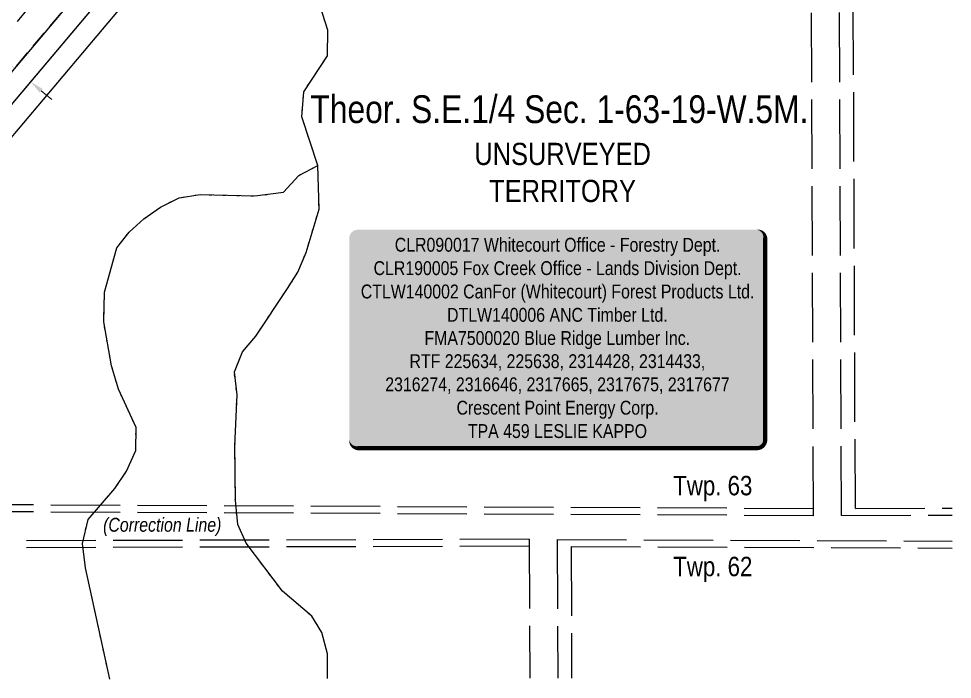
# Model space of a CAD drawing. Extents: x 513823 to 521440, y 6029490 to 6033352.
# Drawn here: x 517376 to 518049, y 6029541 to 6030018 of the extents above; entities that cross this region are included whole.
import ezdxf

# ---------------------------------------------------------------- set-up
doc = ezdxf.new("R2010")
doc.units = 0
doc.header["$LTSCALE"] = 5
doc.header["$PDSIZE"] = 0.5
for name, pattern in [('foc-ACCESSROAD', [3.75, 2.5, -1.25]), ('foc-UNSURVEYED', [12.5, 10, -2.5]), ('foc-WHEELTRACKS', [2, 0.4, -1.6])]:
    doc.linetypes.add(name, pattern=pattern)
doc.layers.get('Defpoints').update_dxf_attribs({"color": 9})
for name, color, linetype in [('C-AR', 13, 'foc-ACCESSROAD'), ('C-RW', 13, 'Continuous'), ('C-SYMBOL', 7, 'Continuous'), ('D-TXT', 6, 'Continuous'), ('F-RW', 190, 'Continuous'), ('L-ROAD-T', 7, 'Continuous'), ('L-UNS-T', 3, 'Continuous'), ('L-USEC', 7, 'foc-UNSURVEYED'), ('T-WATER-P3', 160, 'foc-WHEELTRACKS')]:
    doc.layers.add(name, color=color, linetype=linetype)
doc.layers.add('C-RW-T', color=13, linetype='Continuous', lineweight=9)
doc.layers.add('F-RW-T', color=190, linetype='Continuous', lineweight=9)
doc.styles.add('175L', font='ARIALN.TTF', dxfattribs={"height": 20})
doc.styles.add('80', font='ARIALN.TTF', dxfattribs={"height": 10})
doc.styles.add('80CG', font='ARIALN.TTF', dxfattribs={"height": 10})
doc.styles.add('80L', font='ARIALN.TTF', dxfattribs={"height": 10})
doc.styles.add('foc-LtypeFont', font='ARIALN.TTF', dxfattribs={"height": 7.35})
doc.linetypes.add('foc-TOPO-flowdirection-NOLINE', pattern='A,0,[">",foc-LtypeFont,S=0.3,R=0,X=0,Y=-0.945],-20,[">",foc-LtypeFont,S=0.3,R=0,X=0,Y=-0.945],0', length=20)
doc.dimstyles.new('Compass 5 000', dxfattribs={"dimscale": 5, "dimtxt": 9, "dimasz": 2, "dimexe": 0.2, "dimexo": 0.0625, "dimgap": 0.5, "dimtad": 0, "dimtih": 1, "dimtoh": 1, "dimzin": 0, "dimdsep": 46, "dimtxsty": '80CG', "dimcen": 0.1, "dimse1": 1, "dimse2": 1, "dimclrd": 256, "dimclrt": 256, "dimaunit": 1, "dimadec": 4, "dimazin": 0, "dimtfac": 0.06, "dimtofl": 0, "dimtmove": 0, "dimatfit": 1, "dimfxl": 0.2, "dimtolj": 1, "dimtzin": 0, "dimlwd": -1, "dimarcsym": 0})

# ---------------------------------------------------------------- blocks, each defined once
blk = doc.blocks.new('*D373')
at = {"layer": 'C-RW-T', "transparency": 16777216}
for p, q in [((517279.13, 6029926.01), (517269.13, 6029926.01)), ((517310.49, 6029899.59), (517279.13, 6029926.01)), ((517337.25, 6029877.04), (517344.9, 6029870.59))]:
    blk.add_line(p, q, dxfattribs=at)
for points in [[(517311.56, 6029900.86), (517309.41, 6029898.32), (517318.13, 6029893.15)], [(517338.33, 6029878.31), (517336.18, 6029875.76), (517329.61, 6029883.48)]]:
    blk.add_solid(points, dxfattribs=at)
at = {"layer": 'Defpoints', "color": 0, "transparency": 16777216}
for p in [(517636.42, 6030270.9), (517647.89, 6030261.24), (517329.61, 6029883.48)]:
    blk.add_point(p, dxfattribs=at)
at = {"layer": 'C-RW-T', "transparency": 16777216, "insert": (517229.37, 6029926.01), "char_height": 10, "attachment_point": 5, "style": '80CG', "bg_fill": 3, "box_fill_scale": 1.1, "bg_fill_color": 256, "bg_fill_true_color": 13158600, "bg_fill_transparency": 0}
blk.add_mtext('\\A1;Crescent Point\\P15.00 P/L R/W\\PPLA 231182\\P(63976-1)', dxfattribs=at)
blk = doc.blocks.new('*U368')
h = blk.add_hatch(color=255)
edge = h.paths.add_edge_path()
edge.add_line((-144, -79.5), (144, -79.5))
edge.add_arc((144, -73.5), 6, 270, 360)
edge.add_line((150, -73.5), (150, 72))
edge.add_arc((144, 72), 6, 0, 90)
edge.add_line((144, 78), (-144, 78))
edge.add_arc((-144, 72), 6, 90, 180)
edge.add_line((-150, 72), (-150, -73.5))
edge.add_arc((-144, -73.5), 6, 180, 270)
at = {"color": 44, "flags": 128}
blk.add_lwpolyline([(-144, -79.5, 3, 3, 0), (144, -79.5, 3, 3, 0.414214), (150, -73.5, 3, 3, 0), (150, 72, 3, 0, 0.414214), (144, 78, 0, 0, 0), (-144, 78, 0, 0, 0.414214), (-150, 72, 0, 0, 0), (-150, -73.5, 0, 3, 0.414214)], format="xyseb", close=True, dxfattribs=at)
at = {"color": 44, "style": '80'}
blk.add_attdef('ENTER_TEXT_001', (-35.99, -5), '', height=10, dxfattribs=at)
blk = doc.blocks.new('*D376')
at = {"layer": 'Defpoints', "color": 0, "transparency": 16777216}
for p in [(517653.67, 6030314.63), (517665.13, 6030304.98), (517384.68, 6029972.12)]:
    blk.add_point(p, dxfattribs=at)
at = {"layer": 'F-RW-T', "transparency": 16777216}
for p, q in [((517331.93, 6030016.56), (517321.93, 6030016.56)), ((517365.57, 6029988.22), (517331.93, 6030016.56)), ((517392.32, 6029965.68), (517399.97, 6029959.24))]:
    blk.add_line(p, q, dxfattribs=at)
for points in [[(517366.65, 6029989.5), (517364.5, 6029986.95), (517373.22, 6029981.78)], [(517393.4, 6029966.96), (517391.25, 6029964.41), (517384.68, 6029972.12)]]:
    blk.add_solid(points, dxfattribs=at)
at = {"layer": 'F-RW-T', "transparency": 16777216, "insert": (517276.82, 6030016.56), "char_height": 10, "attachment_point": 5, "style": '80CG', "bg_fill": 3, "box_fill_scale": 1.1, "bg_fill_color": 256, "bg_fill_true_color": 13158600, "bg_fill_transparency": 0}
blk.add_mtext('\\A1;GMT\\P15.00 P/L R/W\\PPlan 812 2457\\PPLA 800649\\P(18979-16)\\P(Saturn 60180-2)', dxfattribs=at)

msp = doc.modelspace()

# ---------------------------------------------------------------- linework, layer by layer
at = {"layer": 'L-USEC'}
for p, q in [((517949.258, 6029659.344), (517946.015, 6030471.797)), ((517969.374, 6029659.425), (517966.131, 6030471.878)), ((517979.417, 6029664.525), (517976.194, 6030471.918)), ((517949.282, 6029664.374), (517141.555, 6029668.288)), ((517949.258, 6029659.344), (517141.531, 6029663.258)), ((517949.232, 6029664.374), (517949.257, 6029664.374)), ((517969.374, 6029659.445), (518049.256, 6029659.843)), ((517979.417, 6029664.525), (518049.236, 6029664.873)), ((517979.437, 6029659.465), (517979.437, 6029659.495)), ((517744.3, 6029642.381), (517141.618, 6029640.489)), ((517744.3, 6029642.381), (517744.688, 6029542.379)), ((517764.417, 6029642.291), (518049.331, 6029641.01)), ((517764.417, 6029642.291), (517764.805, 6029542.289)), ((517744.315, 6029637.351), (517141.633, 6029635.459)), ((517744.277, 6029637.351), (517744.319, 6029637.351)), ((517774.5, 6029637.216), (518049.351, 6029635.98)), ((517774.5, 6029637.216), (517774.868, 6029542.244))]:
    msp.add_line(p, q, dxfattribs=at)
at = {"layer": 'T-WATER-P3', "linetype": 'foc-TOPO-flowdirection-NOLINE', "flags": 128}
for points in [[(517591.9, 6029911.86), (517580.22, 6029946.778), (517581.716, 6029964.948), (517598.863, 6029990.901), (517598.981, 6030009.273), (517589.407, 6030039.595), (517590.011, 6030058.444), (517592.406, 6030076.54), (517599.871, 6030110.488), (517600.782, 6030129.805), (517598.549, 6030147.486), (517593.386, 6030161.48), (517586.355, 6030174.963), (517576.539, 6030186.677), (517552.065, 6030225.54), (517541.101, 6030236.731), (517514.193, 6030254.551), (517491.139, 6030273.283), (517449.528, 6030296.34), (517424.723, 6030314.374), (517400.99, 6030336.361), (517382.935, 6030360.852), (517376.775, 6030376.725), (517374.799, 6030460.678), (517372.939, 6030479.316), (517356.339, 6030546.714), (517349.298, 6030559.411), (517339.728, 6030571.543), (517313.273, 6030587.317), (517283.06, 6030618.87), (517275.477, 6030631.518), (517263.071, 6030661.036), (517258.777, 6030677.245), (517256.421, 6030694.745), (517239.432, 6030718.143), (517218.544, 6030741.827), (517211.199, 6030754.171), (517201.858, 6030765.52), (517169.558, 6030798.243), (517162.594, 6030812.261), (517149.606, 6030861.784), (517143.142, 6030877.357), (517097.428, 6030954.5), (517089.056, 6030966.498), (517060.417, 6030999.054), (517052.794, 6031013.141), (517036.21, 6031055.082)], [(517598.842, 6029541.925), (517598.915, 6029542.102), (517598.844, 6029559.693), (517594.842, 6029575.177), (517587.609, 6029586.855), (517566.408, 6029604.847), (517540.259, 6029639.47), (517534.131, 6029653.06), (517532.376, 6029670.436), (517532.106, 6029709.707), (517533.606, 6029746.49), (517531.658, 6029762.969), (517537.61, 6029777.421), (517547.124, 6029788.763), (517570.028, 6029823.169), (517577.385, 6029834.843), (517583.333, 6029848.992), (517592.708, 6029880.265), (517591.9, 6029911.86)]]:
    msp.add_lwpolyline(points, dxfattribs=at)
at = {"layer": 'T-WATER-P3', "flags": 128}
for points in [[(517591.9, 6029911.86), (517580.22, 6029946.778), (517581.716, 6029964.948), (517598.863, 6029990.901), (517598.981, 6030009.273), (517589.407, 6030039.595), (517590.011, 6030058.444), (517592.406, 6030076.54), (517599.871, 6030110.488), (517600.782, 6030129.805), (517598.549, 6030147.486), (517593.386, 6030161.48), (517586.355, 6030174.963), (517576.539, 6030186.677), (517552.065, 6030225.54), (517541.101, 6030236.731), (517514.193, 6030254.551), (517491.139, 6030273.283), (517449.528, 6030296.34), (517424.723, 6030314.374), (517400.99, 6030336.361), (517382.935, 6030360.852), (517376.775, 6030376.725), (517374.799, 6030460.678), (517372.939, 6030479.316), (517356.339, 6030546.714), (517349.298, 6030559.411), (517339.728, 6030571.543), (517313.273, 6030587.317), (517283.06, 6030618.87), (517275.477, 6030631.518), (517263.071, 6030661.036), (517258.777, 6030677.245), (517256.421, 6030694.745), (517239.432, 6030718.143), (517218.544, 6030741.827), (517211.199, 6030754.171), (517201.858, 6030765.52), (517169.558, 6030798.243), (517162.594, 6030812.261), (517149.606, 6030861.784), (517143.142, 6030877.357), (517097.428, 6030954.5), (517089.056, 6030966.498), (517060.417, 6030999.054), (517052.794, 6031013.141), (517036.21, 6031055.082)], [(517598.842, 6029541.925), (517598.915, 6029542.102), (517598.844, 6029559.693), (517594.842, 6029575.177), (517587.609, 6029586.855), (517566.408, 6029604.847), (517540.259, 6029639.47), (517534.131, 6029653.06), (517532.376, 6029670.436), (517532.106, 6029709.707), (517533.606, 6029746.49), (517531.658, 6029762.969), (517537.61, 6029777.421), (517547.124, 6029788.763), (517570.028, 6029823.169), (517577.385, 6029834.843), (517583.333, 6029848.992), (517592.708, 6029880.265), (517591.9, 6029911.86)]]:
    msp.add_lwpolyline(points, dxfattribs=at)

# ---------------------------------------------------------------- texts
at = {"layer": 'C-SYMBOL', "color": 3, "insert": (517766.036, 6029962.341), "char_height": 20, "width": 360.92251, "attachment_point": 2, "style": '175L'}
msp.add_mtext('Theor. S.E.1/4 Sec. 1-63-19-W.5M.', dxfattribs=at)
at = {"layer": 'D-TXT', "color": 3, "char_height": 14, "attachment_point": 1, "style": '80L'}
for s, insert in [('Twp. 63', (517848.122, 6029688.051)), ('Twp. 62', (517848.124, 6029629.753))]:
    msp.add_mtext_dynamic_manual_height_columns(s, width=101.39488, gutter_width=47.5, heights=[0], dxfattribs=dict(at, insert=insert))
at = {"layer": 'L-UNS-T', "color": 3, "insert": (517768.36, 6029906.636), "char_height": 16, "attachment_point": 5, "style": '80L', "bg_fill": 3, "box_fill_scale": 1.1, "bg_fill_color": 256, "bg_fill_transparency": 0}
msp.add_mtext_dynamic_manual_height_columns('UNSURVEYED TERRITORY', width=126.41311, gutter_width=47.5, heights=[0], dxfattribs=at)

# ---------------------------------------------------------------- next in the draw order: texts
at = {"layer": 'L-ROAD-T', "insert": (517479.675, 6029657.826), "char_height": 10, "width": 85.30696, "attachment_point": 2, "style": '80L', "bg_fill": 3, "box_fill_scale": 1.2, "bg_fill_color": 256, "bg_fill_transparency": 0}
msp.add_mtext('{\\fArial Narrow|b0|i1|c0|p34;(Correction Line)}', dxfattribs=at)

# ---------------------------------------------------------------- next in the draw order: linework, layer by layer
at = {"layer": 'C-AR', "flags": 128}
msp.add_lwpolyline([(517041.338, 6029713.193), (517051.228, 6029710.187), (517076.403, 6029693.733), (517099.423, 6029696.373), (517136.49, 6029740.307), (517139.741, 6029740.583), (517143.532, 6029740.904), (517454.619, 6030109.618), (517575.856, 6030253.35), (517601.999, 6030469.624), (517622.122, 6030636.108), (517642.573, 6030638.725), (517622.138, 6030469.658), (517594.963, 6030244.746), (517469.905, 6030096.709), (517139.854, 6029705.495), (517103.446, 6029662.337), (517087.859, 6029643.866), (517075.053, 6029658.69), (517069.207, 6029662.521), (517041.463, 6029680.717)], dxfattribs=at)
at = {"layer": 'C-RW', "flags": 128}
msp.add_lwpolyline([(518044.964, 6030732.135), (517493.017, 6030077.263), (517067.417, 6029572.414), (517055.954, 6029582.077), (517481.553, 6030086.925), (518044.872, 6030755.288)], dxfattribs=at)
at = {"layer": 'F-RW'}
for points in [[(517041.808, 6029588.557), (517470.09, 6030096.587), (518044.779, 6030778.441)], [(517053.271, 6029578.894), (517481.553, 6030086.924), (518044.872, 6030755.288)]]:
    msp.add_lwpolyline(points, dxfattribs=at)
at = {"layer": 'T-WATER-P3', "linetype": 'foc-TOPO-flowdirection-NOLINE', "flags": 128}
msp.add_lwpolyline([(517441.778, 6029541.432), (517424.339, 6029621.82), (517422.081, 6029639.258), (517426.244, 6029656.639), (517445.587, 6029678.965), (517453.874, 6029691.469), (517460.544, 6029706.322), (517460.81, 6029722.864), (517448.08, 6029750.487), (517443.194, 6029767.306), (517437.466, 6029798.958), (517438.097, 6029820.416), (517446.933, 6029852.397), (517455.913, 6029863.782), (517466.311, 6029873.289), (517478.478, 6029881.823), (517491.902, 6029888.527), (517506.945, 6029890.839), (517546.475, 6029889.779), (517567.008, 6029892.463), (517578.13, 6029904.588), (517591.9, 6029911.86)], dxfattribs=at)
at = {"layer": 'T-WATER-P3', "flags": 128}
msp.add_lwpolyline([(517441.778, 6029541.432), (517424.339, 6029621.82), (517422.081, 6029639.258), (517426.244, 6029656.639), (517445.587, 6029678.965), (517453.874, 6029691.469), (517460.544, 6029706.322), (517460.81, 6029722.864), (517448.08, 6029750.487), (517443.194, 6029767.306), (517437.466, 6029798.958), (517438.097, 6029820.416), (517446.933, 6029852.397), (517455.913, 6029863.782), (517466.311, 6029873.289), (517478.478, 6029881.823), (517491.902, 6029888.527), (517506.945, 6029890.839), (517546.475, 6029889.779), (517567.008, 6029892.463), (517578.13, 6029904.588), (517591.9, 6029911.86)], dxfattribs=at)

# ---------------------------------------------------------------- next in the draw order: dimensions: what is measured, and where the dimension line sits
at = {"layer": 'C-RW-T', "color": 5}
dim = msp.add_linear_dim(base=(517329.607, 6029883.479), p1=(517636.417, 6030270.904), p2=(517647.89, 6030261.237), angle=319.883879, text='Crescent Point\\P15.00 P/L R/W\\PPLA 231182\\P(63976-1)', dimstyle='Compass 5 000', override={"dimtfill": 1}, dxfattribs=at)
dim.commit()
dim.dimension.update_dxf_attribs({"geometry": '*D373', "text_midpoint": (517229.366, 6029926.012), "dimtype": 161})

# ---------------------------------------------------------------- next in the draw order: block references
ref = msp.add_blockref('*U368', (517764.521, 6029787.486), dxfattribs=dict(xscale=0.9994744700000041, yscale=0.9994744700000041, zscale=0.9994744700000041))
ref.add_attrib('ENTER_TEXT_001', 'CLR090017 Whitecourt Office - Forestry Dept.', (517647.324, 6029849.621), dxfattribs={"color": 44, "height": 9.99474, "style": '80'})
ref.add_attrib('ENTER_TEXT_002', 'CLR190005 Fox Creek Office - Lands Division Dept.', (517632.046, 6029832.786), dxfattribs={"color": 44, "height": 9.99474, "style": '80'})
ref.add_attrib('ENTER_TEXT_003', 'CTLW140002 CanFor (Whitecourt) Forest Products Ltd.', (517622.828, 6029815.951), dxfattribs={"color": 44, "height": 9.99474, "style": '80'})
ref.add_attrib('ENTER_TEXT_004', 'DTLW140006 ANC Timber Ltd.', (517685.043, 6029799.116), dxfattribs={"color": 44, "height": 9.99474, "style": '80'})
ref.add_attrib('ENTER_TEXT_005', 'FMA7500020 Blue Ridge Lumber Inc.', (517668.739, 6029782.417), dxfattribs={"color": 44, "height": 9.99474, "style": '80'})
ref.add_attrib('ENTER_TEXT_006', 'RTF 225634, 225638, 2314428, 2314433,', (517657.94, 6029765.718), dxfattribs={"color": 44, "height": 9.99474, "style": '80'})
ref.add_attrib('ENTER_TEXT_007', '2316274, 2316646, 2317665, 2317675, 2317677', (517640.462, 6029749.019), dxfattribs={"color": 44, "height": 9.99474, "style": '80'})
ref.add_attrib('ENTER_TEXT_008', 'Crescent Point Energy Corp.', (517691.871, 6029732.184), dxfattribs={"color": 44, "height": 9.99474, "style": '80'})
ref.add_attrib('ENTER_TEXT_009', 'TPA 459 LESLIE KAPPO', (517700.022, 6029715.349), dxfattribs={"color": 44, "height": 9.99474, "style": '80'})

# ---------------------------------------------------------------- next in the draw order: dimensions: what is measured, and where the dimension line sits
at = {"layer": 'F-RW-T'}
dim = msp.add_linear_dim(base=(517384.677, 6029972.124), p1=(517653.668, 6030314.633), p2=(517665.127, 6030304.978), angle=319.883887, text='GMT\\P15.00 P/L R/W\\PPlan 812 2457\\PPLA 800649\\P(18979-16)\\P(Saturn 60180-2)', dimstyle='Compass 5 000', override={"dimtfill": 1}, dxfattribs=at)
dim.commit()
dim.dimension.update_dxf_attribs({"geometry": '*D376', "text_midpoint": (517276.822, 6030016.565), "dimtype": 161})

doc.saveas('drawing.dxf')
